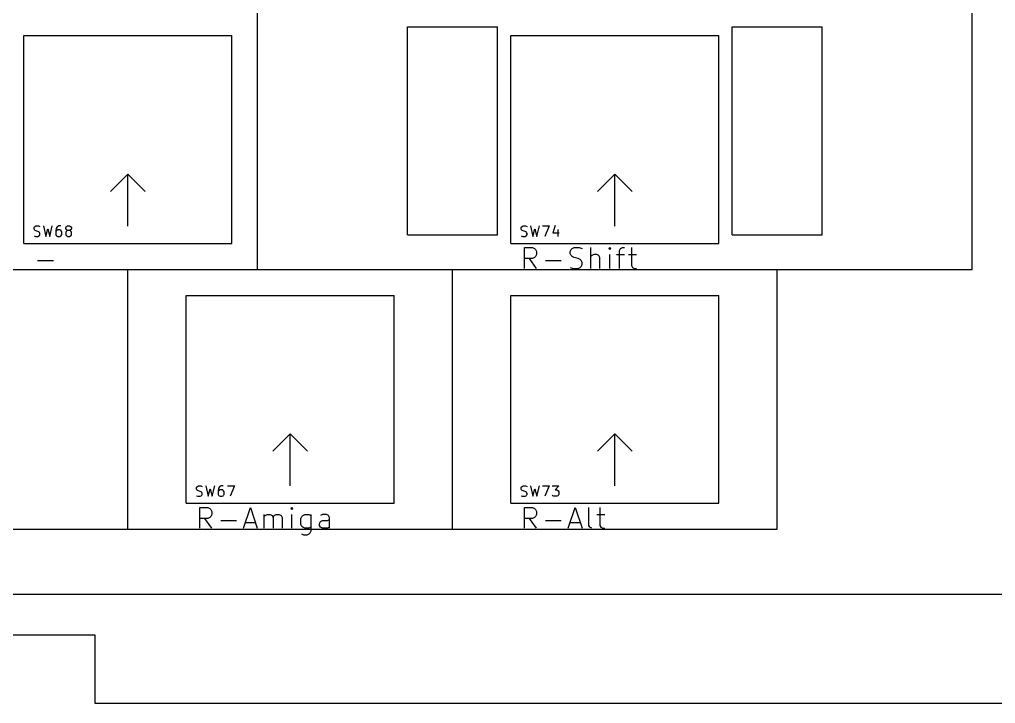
# Model space of a CAD drawing. Extents: x 0 to 449, y -142 to 0.
# Drawn here: x 226.4 to 297.9, y -141.5 to -91.4 of the extents above; entities that cross this region are included whole.
import ezdxf

# ---------------------------------------------------------------- set-up
doc = ezdxf.new("R2010")
doc.units = 0
doc.layers.get('0').update_dxf_attribs({"linetype": 'CONTINUOUS'})

msp = doc.modelspace()

# ---------------------------------------------------------------- linework, layer by layer
at = {"color": 7}
for p, q in [((243.834339, -109.689675), (243.834339, -90.639624)), ((296.221987, -109.689675), (296.221987, -90.639624)), ((254.81987, -91.909628), (261.423889, -91.909628)), ((254.81987, -107.149668), (254.81987, -91.909628)), ((261.423889, -107.149668), (261.423889, -91.909628)), ((278.632438, -91.909628), (285.236456, -91.909628)), ((278.632438, -107.149668), (278.632438, -91.909628)), ((285.236456, -107.149668), (285.236456, -91.909628)), ((226.689291, -92.544627), (241.929334, -92.544627)), ((226.689291, -107.78467), (226.689291, -92.544627)), ((241.929334, -107.78467), (241.929334, -92.544627)), ((262.408142, -92.544627), (277.648185, -92.544627)), ((262.408142, -107.78467), (262.408142, -92.544627)), ((277.648185, -107.78467), (277.648185, -92.544627)), ((233.039309, -103.974659), (234.309312, -102.704655)), ((234.309312, -102.704655), (235.579316, -103.974659)), ((234.309312, -106.514666), (234.309312, -102.704655)), ((268.75816, -103.974659), (270.028163, -102.704655)), ((270.028163, -102.704655), (271.298167, -103.974659)), ((270.028163, -106.514666), (270.028163, -102.704655)), ((227.434503, -106.655277), (227.470793, -106.582706)), ((227.470793, -106.582706), (227.507073, -106.546416)), ((227.507073, -106.546416), (227.579653, -106.510136)), ((227.579653, -106.510136), (227.761074, -106.510136)), ((227.761074, -106.510136), (227.869934, -106.546416)), ((228.123935, -106.510136), (228.305365, -107.272138)), ((228.595656, -107.272138), (228.777077, -106.510136)), ((229.139938, -106.582706), (229.067367, -106.691567)), ((229.176228, -106.546416), (229.139938, -106.582706)), ((229.248798, -106.510136), (229.176228, -106.546416)), ((229.393938, -106.510136), (229.248798, -106.510136)), ((229.756799, -106.655277), (229.793079, -106.582706)), ((229.793079, -106.582706), (229.82937, -106.546416)), ((229.82937, -106.546416), (229.90194, -106.510136)), ((229.90194, -106.510136), (230.04708, -106.510136)), ((230.04708, -106.510136), (230.11966, -106.546416)), ((230.11966, -106.546416), (230.15594, -106.582706)), ((230.15594, -106.582706), (230.192231, -106.655277)), ((263.153354, -106.655277), (263.189644, -106.582706)), ((263.189644, -106.582706), (263.225924, -106.546416)), ((263.225924, -106.546416), (263.298504, -106.510136)), ((263.298504, -106.510136), (263.479925, -106.510136)), ((263.479925, -106.510136), (263.588785, -106.546416)), ((263.842786, -106.510136), (264.024216, -107.272138)), ((264.314507, -107.272138), (264.495928, -106.510136)), ((264.713648, -106.510136), (265.22165, -106.510136)), ((265.22165, -106.510136), (264.895079, -107.272138)), ((265.657081, -106.473846), (265.47565, -107.018138)), ((227.434503, -106.727847), (227.434503, -106.655277)), ((227.470793, -106.800417), (227.434503, -106.727847)), ((227.434503, -107.235848), (227.543363, -107.272138)), ((227.507073, -106.836707), (227.470793, -106.800417)), ((227.579653, -106.872987), (227.507073, -106.836707)), ((227.543363, -107.272138), (227.724794, -107.272138)), ((227.724794, -106.909277), (227.579653, -106.872987)), ((227.797364, -106.945567), (227.724794, -106.909277)), ((227.724794, -107.272138), (227.797364, -107.235848)), ((227.833654, -106.981847), (227.797364, -106.945567)), ((227.797364, -107.235848), (227.833654, -107.199568)), ((227.869934, -107.054418), (227.833654, -106.981847)), ((227.833654, -107.199568), (227.869934, -107.126988)), ((227.869934, -107.126988), (227.869934, -107.054418)), ((228.305365, -107.272138), (228.450506, -106.727847)), ((228.450506, -106.727847), (228.595656, -107.272138)), ((229.067367, -106.691567), (229.031077, -106.836707)), ((229.031077, -106.836707), (229.031077, -107.126988)), ((229.067367, -106.872987), (229.031077, -106.945567)), ((229.031077, -107.126988), (229.067367, -107.199568)), ((229.103658, -106.836707), (229.067367, -106.872987)), ((229.067367, -107.199568), (229.103658, -107.235848)), ((229.176228, -106.800417), (229.103658, -106.836707)), ((229.103658, -107.235848), (229.176228, -107.272138)), ((229.321368, -106.800417), (229.176228, -106.800417)), ((229.176228, -107.272138), (229.321368, -107.272138)), ((229.393938, -106.836707), (229.321368, -106.800417)), ((229.321368, -107.272138), (229.393938, -107.235848)), ((229.430228, -106.872987), (229.393938, -106.836707)), ((229.393938, -107.235848), (229.430228, -107.199568)), ((229.466509, -106.945567), (229.430228, -106.872987)), ((229.430228, -107.199568), (229.466509, -107.126988)), ((229.466509, -107.126988), (229.466509, -106.945567)), ((229.756799, -106.691567), (229.756799, -106.655277)), ((229.793079, -106.764137), (229.756799, -106.691567)), ((229.793079, -106.909277), (229.756799, -106.981847)), ((229.756799, -106.981847), (229.756799, -107.126988)), ((229.756799, -107.126988), (229.793079, -107.199568)), ((229.82937, -106.800417), (229.793079, -106.764137)), ((229.82937, -106.872987), (229.793079, -106.909277)), ((229.793079, -107.199568), (229.82937, -107.235848)), ((229.90194, -106.836707), (229.82937, -106.800417)), ((229.90194, -106.836707), (229.82937, -106.872987)), ((229.82937, -107.235848), (229.90194, -107.272138)), ((230.04708, -106.836707), (229.90194, -106.836707)), ((229.90194, -107.272138), (230.04708, -107.272138)), ((230.11966, -106.800417), (230.04708, -106.836707)), ((230.11966, -106.872987), (230.04708, -106.836707)), ((230.04708, -107.272138), (230.11966, -107.235848)), ((230.15594, -106.764137), (230.11966, -106.800417)), ((230.15594, -106.909277), (230.11966, -106.872987)), ((230.11966, -107.235848), (230.15594, -107.199568)), ((230.192231, -106.691567), (230.15594, -106.764137)), ((230.192231, -106.981847), (230.15594, -106.909277)), ((230.15594, -107.199568), (230.192231, -107.126988)), ((230.192231, -106.655277), (230.192231, -106.691567)), ((230.192231, -107.126988), (230.192231, -106.981847)), ((254.81987, -107.149668), (261.423889, -107.149668)), ((263.153354, -106.727847), (263.153354, -106.655277)), ((263.189644, -106.800417), (263.153354, -106.727847)), ((263.153354, -107.235848), (263.262214, -107.272138)), ((263.225924, -106.836707), (263.189644, -106.800417)), ((263.298504, -106.872987), (263.225924, -106.836707)), ((263.262214, -107.272138), (263.443645, -107.272138)), ((263.443645, -106.909277), (263.298504, -106.872987)), ((263.516215, -106.945567), (263.443645, -106.909277)), ((263.443645, -107.272138), (263.516215, -107.235848)), ((263.552505, -106.981847), (263.516215, -106.945567)), ((263.516215, -107.235848), (263.552505, -107.199568)), ((263.588785, -107.054418), (263.552505, -106.981847)), ((263.552505, -107.199568), (263.588785, -107.126988)), ((263.588785, -107.126988), (263.588785, -107.054418)), ((264.024216, -107.272138), (264.169357, -106.727847)), ((264.169357, -106.727847), (264.314507, -107.272138)), ((265.47565, -107.018138), (265.947362, -107.018138)), ((265.838511, -106.764137), (265.838511, -107.272138)), ((278.632438, -107.149668), (285.236456, -107.149668)), ((226.689291, -107.78467), (241.929334, -107.78467)), ((262.408142, -107.78467), (277.648185, -107.78467)), ((263.412344, -109.617105), (263.412344, -108.093101)), ((263.412344, -108.093101), (263.992916, -108.093101)), ((263.992916, -108.093101), (264.138067, -108.165671)), ((264.138067, -108.165671), (264.210637, -108.238241)), ((264.210637, -108.746242), (264.138067, -108.818823)), ((264.210637, -108.238241), (264.283207, -108.383391)), ((264.283207, -108.601102), (264.210637, -108.746242)), ((264.283207, -108.383391), (264.283207, -108.601102)), ((266.750644, -108.383391), (266.823214, -108.238241)), ((266.750644, -108.528532), (266.750644, -108.383391)), ((266.823214, -108.673672), (266.750644, -108.528532)), ((266.823214, -108.238241), (266.895784, -108.165671)), ((266.895784, -108.746242), (266.823214, -108.673672)), ((266.895784, -108.165671), (267.040925, -108.093101)), ((267.040925, -108.818823), (266.895784, -108.746242)), ((267.040925, -108.093101), (267.403786, -108.093101)), ((267.403786, -108.093101), (267.621506, -108.165671)), ((268.274648, -109.617105), (268.274648, -108.093101)), ((268.347218, -108.673672), (268.274648, -108.746242)), ((268.492359, -108.601102), (268.347218, -108.673672)), ((268.710079, -108.601102), (268.492359, -108.601102)), ((268.85522, -108.673672), (268.710079, -108.601102)), ((268.92779, -108.818823), (268.85522, -108.673672)), ((269.653512, -108.093101), (269.580932, -108.165671)), ((269.580932, -108.165671), (269.653512, -108.238241)), ((269.726082, -108.165671), (269.653512, -108.093101)), ((269.653512, -108.093101), (269.653512, -108.238241)), ((269.653512, -108.238241), (269.726082, -108.165671)), ((269.653512, -109.617105), (269.653512, -108.601102)), ((270.161514, -108.601102), (270.742085, -108.601102)), ((270.379224, -108.310821), (270.451794, -108.165671)), ((270.379224, -109.617105), (270.379224, -108.310821)), ((270.451794, -108.165671), (270.596935, -108.093101)), ((270.596935, -108.093101), (270.742085, -108.093101)), ((271.032366, -108.601102), (271.612938, -108.601102)), ((271.250087, -108.093101), (271.250087, -109.399394)), ((227.693494, -109.036533), (228.854647, -109.036533)), ((263.992916, -108.891393), (263.412344, -108.891393)), ((264.283207, -109.617105), (263.775206, -108.891393)), ((264.138067, -108.818823), (263.992916, -108.891393)), ((264.936349, -109.036533), (266.097502, -109.036533)), ((267.331216, -108.891393), (267.040925, -108.818823)), ((267.476356, -108.963963), (267.331216, -108.891393)), ((267.548926, -109.036533), (267.476356, -108.963963)), ((267.476356, -109.544535), (267.548926, -109.471964)), ((267.621506, -109.181674), (267.548926, -109.036533)), ((267.548926, -109.471964), (267.621506, -109.326824)), ((267.621506, -109.326824), (267.621506, -109.181674)), ((268.92779, -109.617105), (268.92779, -108.818823)), ((271.250087, -109.399394), (271.322657, -109.544535)), ((224.784285, -109.689675), (243.834339, -109.689675)), ((234.309312, -128.739729), (234.309312, -109.689675)), ((243.834339, -109.689675), (296.221987, -109.689675)), ((258.12188, -128.739729), (258.12188, -109.689675)), ((266.750644, -109.544535), (266.968355, -109.617105)), ((266.968355, -109.617105), (267.331216, -109.617105)), ((267.331216, -109.617105), (267.476356, -109.544535)), ((271.322657, -109.544535), (271.467797, -109.617105)), ((271.467797, -109.617105), (271.612938, -109.617105)), ((281.934447, -128.739729), (281.934447, -109.689675)), ((238.595574, -111.59468), (253.835617, -111.59468)), ((238.595574, -126.834724), (238.595574, -111.59468)), ((253.835617, -126.834724), (253.835617, -111.59468)), ((262.408142, -111.59468), (277.648185, -111.59468)), ((262.408142, -126.834724), (262.408142, -111.59468)), ((277.648185, -126.834724), (277.648185, -111.59468)), ((244.945592, -123.024713), (246.215596, -121.754709)), ((246.215596, -121.754709), (247.485599, -123.024713)), ((246.215596, -125.56472), (246.215596, -121.754709)), ((268.75816, -123.024713), (270.028163, -121.754709)), ((270.028163, -121.754709), (271.298167, -123.024713)), ((270.028163, -125.56472), (270.028163, -121.754709)), ((239.340786, -125.70533), (239.377077, -125.63276)), ((239.340786, -125.777901), (239.340786, -125.70533)), ((239.377077, -125.850471), (239.340786, -125.777901)), ((239.377077, -125.63276), (239.413357, -125.59647)), ((239.413357, -125.886761), (239.377077, -125.850471)), ((239.413357, -125.59647), (239.485937, -125.56019)), ((239.485937, -125.923041), (239.413357, -125.886761)), ((239.485937, -125.56019), (239.667357, -125.56019)), ((239.631077, -125.959331), (239.485937, -125.923041)), ((239.703647, -125.995621), (239.631077, -125.959331)), ((239.667357, -125.56019), (239.776218, -125.59647)), ((240.030218, -125.56019), (240.211649, -126.322192)), ((240.211649, -126.322192), (240.356789, -125.777901)), ((240.356789, -125.777901), (240.50194, -126.322192)), ((240.50194, -126.322192), (240.68336, -125.56019)), ((240.973651, -125.74162), (240.937361, -125.886761)), ((240.937361, -125.886761), (240.937361, -126.177042)), ((240.973651, -125.923041), (240.937361, -125.995621)), ((241.046221, -125.63276), (240.973651, -125.74162)), ((241.009941, -125.886761), (240.973651, -125.923041)), ((241.082511, -125.850471), (241.009941, -125.886761)), ((241.082511, -125.59647), (241.046221, -125.63276)), ((241.155082, -125.56019), (241.082511, -125.59647)), ((241.227652, -125.850471), (241.082511, -125.850471)), ((241.300222, -125.56019), (241.155082, -125.56019)), ((241.300222, -125.886761), (241.227652, -125.850471)), ((241.336512, -125.923041), (241.300222, -125.886761)), ((241.372792, -125.995621), (241.336512, -125.923041)), ((241.626793, -125.56019), (242.134794, -125.56019)), ((242.134794, -125.56019), (241.808223, -126.322192)), ((263.153354, -125.70533), (263.189644, -125.63276)), ((263.153354, -125.777901), (263.153354, -125.70533)), ((263.189644, -125.850471), (263.153354, -125.777901)), ((263.189644, -125.63276), (263.225924, -125.59647)), ((263.225924, -125.886761), (263.189644, -125.850471)), ((263.225924, -125.59647), (263.298504, -125.56019)), ((263.298504, -125.923041), (263.225924, -125.886761)), ((263.298504, -125.56019), (263.479925, -125.56019)), ((263.443645, -125.959331), (263.298504, -125.923041)), ((263.516215, -125.995621), (263.443645, -125.959331)), ((263.479925, -125.56019), (263.588785, -125.59647)), ((263.842786, -125.56019), (264.024216, -126.322192)), ((264.024216, -126.322192), (264.169357, -125.777901)), ((264.169357, -125.777901), (264.314507, -126.322192)), ((264.314507, -126.322192), (264.495928, -125.56019)), ((264.713648, -125.56019), (265.22165, -125.56019)), ((265.22165, -125.56019), (264.895079, -126.322192)), ((265.43936, -125.56019), (265.911082, -125.56019)), ((265.911082, -125.56019), (265.657081, -125.850471)), ((265.657081, -125.850471), (265.765931, -125.850471)), ((265.765931, -125.850471), (265.838511, -125.886761)), ((265.838511, -125.886761), (265.874791, -125.923041)), ((265.874791, -125.923041), (265.911082, -125.995621)), ((239.340786, -126.285902), (239.449647, -126.322192)), ((239.449647, -126.322192), (239.631077, -126.322192)), ((239.631077, -126.322192), (239.703647, -126.285902)), ((239.739938, -126.031901), (239.703647, -125.995621)), ((239.703647, -126.285902), (239.739938, -126.249622)), ((239.776218, -126.104472), (239.739938, -126.031901)), ((239.739938, -126.249622), (239.776218, -126.177042)), ((239.776218, -126.177042), (239.776218, -126.104472)), ((240.937361, -126.177042), (240.973651, -126.249622)), ((240.973651, -126.249622), (241.009941, -126.285902)), ((241.009941, -126.285902), (241.082511, -126.322192)), ((241.082511, -126.322192), (241.227652, -126.322192)), ((241.227652, -126.322192), (241.300222, -126.285902)), ((241.300222, -126.285902), (241.336512, -126.249622)), ((241.336512, -126.249622), (241.372792, -126.177042)), ((241.372792, -126.177042), (241.372792, -125.995621)), ((263.153354, -126.285902), (263.262214, -126.322192)), ((263.262214, -126.322192), (263.443645, -126.322192)), ((263.443645, -126.322192), (263.516215, -126.285902)), ((263.552505, -126.031901), (263.516215, -125.995621)), ((263.516215, -126.285902), (263.552505, -126.249622)), ((263.588785, -126.104472), (263.552505, -126.031901)), ((263.552505, -126.249622), (263.588785, -126.177042)), ((263.588785, -126.177042), (263.588785, -126.104472)), ((265.47565, -126.285902), (265.43936, -126.249622)), ((265.548221, -126.322192), (265.47565, -126.285902)), ((265.765931, -126.322192), (265.548221, -126.322192)), ((265.838511, -126.285902), (265.765931, -126.322192)), ((265.874791, -126.249622), (265.838511, -126.285902)), ((265.911082, -126.177042), (265.874791, -126.249622)), ((265.911082, -125.995621), (265.911082, -126.177042)), ((238.595574, -126.834724), (253.835617, -126.834724)), ((239.599777, -128.667159), (239.599777, -127.143154)), ((239.599777, -127.143154), (240.180349, -127.143154)), ((240.180349, -127.143154), (240.325499, -127.215725)), ((240.325499, -127.215725), (240.398069, -127.288295)), ((240.398069, -127.288295), (240.47064, -127.433445)), ((242.792936, -128.667159), (243.300938, -127.143154)), ((243.300938, -127.143154), (243.808939, -128.667159)), ((246.348946, -127.143154), (246.276366, -127.215725)), ((246.276366, -127.215725), (246.348946, -127.288295)), ((246.421516, -127.215725), (246.348946, -127.143154)), ((246.348946, -127.143154), (246.348946, -127.288295)), ((246.348946, -127.288295), (246.421516, -127.215725)), ((262.408142, -126.834724), (277.648185, -126.834724)), ((263.412344, -128.667159), (263.412344, -127.143154)), ((263.412344, -127.143154), (263.992916, -127.143154)), ((263.992916, -127.143154), (264.138067, -127.215725)), ((264.138067, -127.215725), (264.210637, -127.288295)), ((264.210637, -127.288295), (264.283207, -127.433445)), ((266.605504, -128.667159), (267.113505, -127.143154)), ((267.113505, -127.143154), (267.621506, -128.667159)), ((268.129508, -128.449448), (268.129508, -127.143154)), ((268.92779, -127.143154), (268.92779, -128.449448)), ((240.180349, -127.941447), (239.599777, -127.941447)), ((240.47064, -128.667159), (239.962638, -127.941447)), ((240.325499, -127.868876), (240.180349, -127.941447)), ((240.398069, -127.796296), (240.325499, -127.868876)), ((240.47064, -127.651156), (240.398069, -127.796296)), ((240.47064, -127.433445), (240.47064, -127.651156)), ((241.123781, -128.086587), (242.284935, -128.086587)), ((244.316941, -128.667159), (244.316941, -127.651156)), ((244.316941, -127.796296), (244.389511, -127.723726)), ((244.389511, -127.723726), (244.534651, -127.651156)), ((244.534651, -127.651156), (244.752362, -127.651156)), ((244.752362, -127.651156), (244.897512, -127.723726)), ((244.897512, -127.723726), (244.970082, -127.868876)), ((244.970082, -127.868876), (245.042653, -127.723726)), ((244.970082, -127.868876), (244.970082, -128.667159)), ((245.042653, -127.723726), (245.187793, -127.651156)), ((245.187793, -127.651156), (245.405514, -127.651156)), ((245.405514, -127.651156), (245.550654, -127.723726)), ((245.550654, -127.723726), (245.623224, -127.868876)), ((245.623224, -127.868876), (245.623224, -128.667159)), ((246.348946, -128.667159), (246.348946, -127.651156)), ((247.002088, -127.941447), (247.074658, -127.796296)), ((247.002088, -128.376878), (247.002088, -127.941447)), ((247.074658, -127.796296), (247.147229, -127.723726)), ((247.147229, -127.723726), (247.292369, -127.651156)), ((247.292369, -127.651156), (247.58266, -127.651156)), ((247.58266, -127.651156), (247.7278, -127.723726)), ((247.7278, -127.651156), (247.7278, -128.884879)), ((248.598663, -127.651156), (248.453522, -127.723726)), ((248.453522, -128.159157), (248.598663, -128.086587)), ((248.888953, -127.651156), (248.598663, -127.651156)), ((248.598663, -128.086587), (248.961524, -128.086587)), ((249.034094, -127.723726), (248.888953, -127.651156)), ((248.961524, -128.086587), (249.106664, -128.014017)), ((249.106664, -127.868876), (249.034094, -127.723726)), ((249.106664, -128.667159), (249.106664, -127.868876)), ((263.992916, -127.941447), (263.412344, -127.941447)), ((264.283207, -128.667159), (263.775206, -127.941447)), ((264.138067, -127.868876), (263.992916, -127.941447)), ((264.210637, -127.796296), (264.138067, -127.868876)), ((264.283207, -127.651156), (264.210637, -127.796296)), ((264.283207, -127.433445), (264.283207, -127.651156)), ((264.936349, -128.086587), (266.097502, -128.086587)), ((268.710079, -127.651156), (269.290651, -127.651156)), ((62.858823, -128.739729), (234.309312, -128.739729)), ((234.309312, -128.739729), (258.12188, -128.739729)), ((242.938077, -128.231728), (243.663789, -128.231728)), ((247.074658, -128.522018), (247.002088, -128.376878)), ((247.147229, -128.594589), (247.074658, -128.522018)), ((247.292369, -128.667159), (247.147229, -128.594589)), ((247.58266, -128.667159), (247.292369, -128.667159)), ((247.7278, -128.594589), (247.58266, -128.667159)), ((248.380952, -128.304298), (248.453522, -128.159157)), ((248.380952, -128.449448), (248.380952, -128.304298)), ((248.453522, -128.594589), (248.380952, -128.449448)), ((248.598663, -128.667159), (248.453522, -128.594589)), ((248.961524, -128.667159), (248.598663, -128.667159)), ((249.106664, -128.594589), (248.961524, -128.667159)), ((258.12188, -128.739729), (281.934447, -128.739729)), ((266.750644, -128.231728), (267.476356, -128.231728)), ((268.202078, -128.594589), (268.129508, -128.449448)), ((268.347218, -128.667159), (268.202078, -128.594589)), ((268.92779, -128.449448), (269.00036, -128.594589)), ((269.00036, -128.594589), (269.145511, -128.667159)), ((269.145511, -128.667159), (269.290651, -128.667159)), ((247.219799, -129.17516), (247.074658, -129.10259)), ((247.437519, -129.17516), (247.219799, -129.17516)), ((247.58266, -129.10259), (247.437519, -129.17516)), ((247.65523, -129.03002), (247.58266, -129.10259)), ((247.7278, -128.884879), (247.65523, -129.03002)), ((0.152395, -133.502242), (449.41629, -133.502242)), ((231.915675, -136.502251), (217.653005, -136.502251)), ((231.915675, -141.502265), (231.915675, -136.502251)), ((425.916224, -141.502265), (231.915675, -141.502265))]:
    msp.add_line(p, q, dxfattribs=at)

doc.saveas('drawing.dxf')
